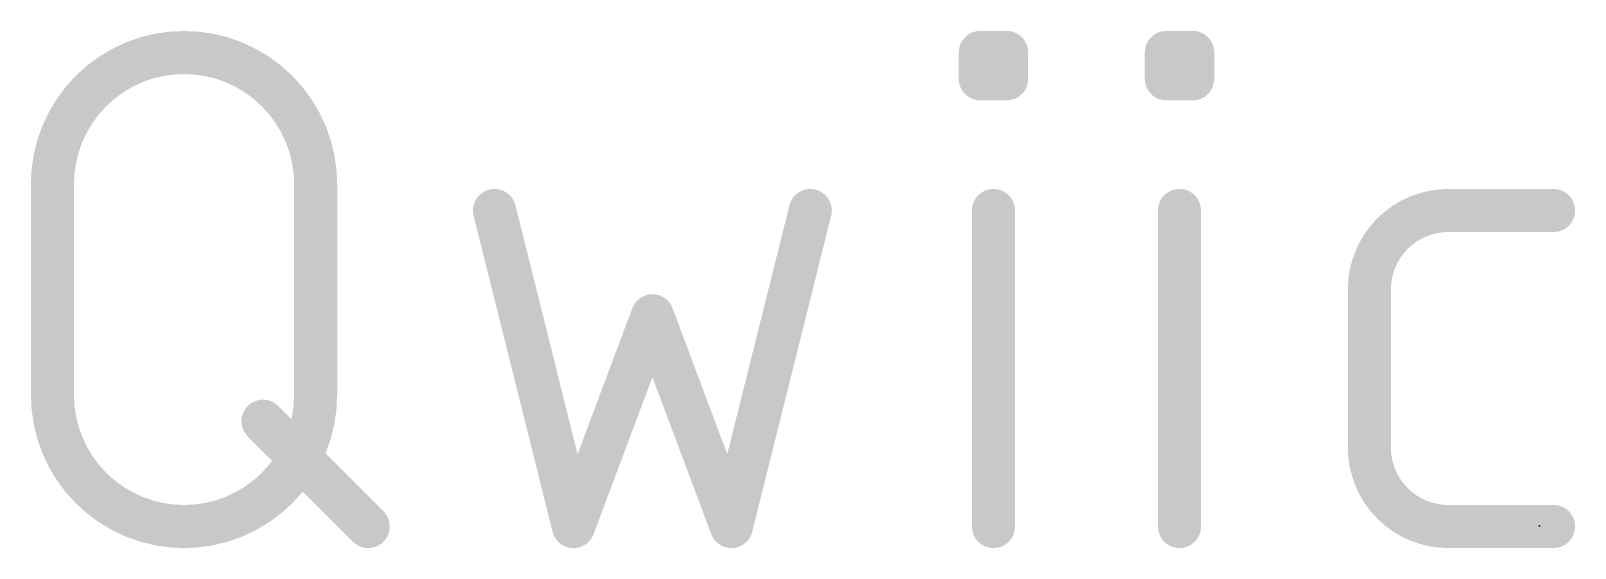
# Model space of a CAD drawing. Extents: x -33 to 53.6, y -13.2 to 65.9.
# Drawn here: x 14.984 to 16.806, y 13.944 to 14.553 of the extents above; entities that cross this region are included whole.
import ezdxf

# ---------------------------------------------------------------- set-up
doc = ezdxf.new("R2010")
doc.units = 0
doc.layers.add('23', color=53, linetype='CONTINUOUS')
doc.layers.add('27', color=253, linetype='CONTINUOUS')

msp = doc.modelspace()

# ---------------------------------------------------------------- linework, layer by layer
at = {"layer": '23'}
msp.add_point((16.764, 13.97), dxfattribs=at)
at = {"layer": '27'}
for points, const_width in [([(15.3203, 14.3726, 1), (15.0098, 14.3726)], 0.0508), ([(16.1171, 14.5279, 1), (16.0917, 14.5279)], 0.0254), ([(16.1044, 14.5406, 1), (16.1044, 14.5152)], 0.0254), ([(16.1481, 14.5279, 1), (16.1227, 14.5279)], 0.0254), ([(16.1354, 14.5152, 1), (16.1354, 14.5406)], 0.0254), ([(16.3365, 14.5279, 1), (16.3111, 14.5279)], 0.0254), ([(16.3238, 14.5406, 1), (16.3238, 14.5152)], 0.0254), ([(16.3676, 14.5279, 1), (16.3422, 14.5279)], 0.0254), ([(16.3549, 14.5152, 1), (16.3549, 14.5406)], 0.0254), ([(16.1044, 14.5095, 1), (16.1044, 14.4841)], 0.0254), ([(16.1354, 14.4841, 1), (16.1354, 14.5095)], 0.0254), ([(16.3238, 14.5095, 1), (16.3238, 14.4841)], 0.0254), ([(16.3549, 14.4841, 1), (16.3549, 14.5095)], 0.0254), ([(16.0917, 14.4968, 1), (16.1171, 14.4968)], 0.0254), ([(16.1227, 14.4968, 1), (16.1481, 14.4968)], 0.0254), ([(16.3111, 14.4968, 1), (16.3365, 14.4968)], 0.0254), ([(16.3422, 14.4968, 1), (16.3676, 14.4968)], 0.0254), ([(15.0225, 14.3726, 1), (14.9971, 14.3726)], 0.0254), ([(15.333, 14.3726, 1), (15.3076, 14.3726)], 0.0254), ([(14.9971, 14.3726, 1), (15.0225, 14.3726)], 0.0254), ([(15.3076, 14.3726, 1), (15.333, 14.3726)], 0.0254), ([(15.5436, 14.3447, 1), (15.519, 14.3385)], 0.0254), ([(15.9161, 14.3385, 1), (15.8915, 14.3447)], 0.0254), ([(16.1326, 14.3416, 1), (16.1072, 14.3416)], 0.0254), ([(16.352, 14.3416, 1), (16.3266, 14.3416)], 0.0254), ([(16.6564, 14.3416, 0.4142), (16.5633, 14.2485)], 0.0508), ([(16.6564, 14.3543, 1), (16.6564, 14.3289)], 0.0254), ([(16.6564, 14.3289, 1), (16.6564, 14.3543)], 0.0254), ([(16.7806, 14.3289, 1), (16.7806, 14.3543)], 0.0254), ([(16.576, 14.2485, 1), (16.5506, 14.2485)], 0.0254), ([(16.5506, 14.2485, 1), (16.576, 14.2485)], 0.0254), ([(15.7295, 14.2219, 1), (15.7057, 14.213)], 0.0254), ([(15.7295, 14.213, 1), (15.7057, 14.2219)], 0.0254), ([(15.0098, 14.1243, 1), (15.3203, 14.1243)], 0.0508), ([(15.0225, 14.1243, 1), (14.9971, 14.1243)], 0.0254), ([(14.9971, 14.1243, 1), (15.0225, 14.1243)], 0.0254), ([(15.333, 14.1243, 1), (15.3076, 14.1243)], 0.0254), ([(15.3076, 14.1243, 1), (15.333, 14.1243)], 0.0254), ([(15.2671, 14.1022, 1), (15.2492, 14.0843)], 0.0254), ([(16.5633, 14.0622, 0.4142), (16.6564, 13.9691)], 0.0508), ([(16.576, 14.0622, 1), (16.5506, 14.0622)], 0.0254), ([(16.5506, 14.0622, 1), (16.576, 14.0622)], 0.0254), ([(15.3734, 13.9601, 1), (15.3913, 13.978)], 0.0254), ([(16.6564, 13.9818, 1), (16.6564, 13.9564)], 0.0254), ([(16.6564, 13.9564, 1), (16.6564, 13.9818)], 0.0254), ([(16.7806, 13.9564, 1), (16.7806, 13.9818)], 0.0254), ([(15.6125, 13.9735, 1), (15.6363, 13.9646)], 0.0254), ([(15.6121, 13.966, 1), (15.6367, 13.9721)], 0.0254), ([(15.7984, 13.9721, 1), (15.823, 13.966)], 0.0254), ([(15.7988, 13.9646, 1), (15.8226, 13.9735)], 0.0254), ([(16.1072, 13.9691, 1), (16.1326, 13.9691)], 0.0254), ([(16.3266, 13.9691, 1), (16.352, 13.9691)], 0.0254)]:
    msp.add_lwpolyline(points, format="xyb", dxfattribs=dict(at, const_width=const_width))
at = {"layer": '27', "const_width": 0.0508}
for points in [[(16.1044, 14.4968), (16.1044, 14.5279)], [(16.1044, 14.5279), (16.1354, 14.5279)], [(16.1354, 14.5279), (16.1354, 14.4968)], [(16.3238, 14.4968), (16.3238, 14.5279)], [(16.3238, 14.5279), (16.3549, 14.5279)], [(16.3549, 14.5279), (16.3549, 14.4968)], [(16.1354, 14.4968), (16.1044, 14.4968)], [(16.3549, 14.4968), (16.3238, 14.4968)], [(15.0098, 14.1243), (15.0098, 14.3726)], [(15.3203, 14.3726), (15.3203, 14.1243)], [(15.5313, 14.3416), (15.6244, 13.9691)], [(15.8107, 13.9691), (15.9038, 14.3416)], [(16.1199, 13.9691), (16.1199, 14.3416)], [(16.3393, 13.9691), (16.3393, 14.3416)], [(16.6564, 14.3416), (16.7806, 14.3416)], [(16.5633, 14.0622), (16.5633, 14.2485)], [(15.6244, 13.9691), (15.7176, 14.2174)], [(15.7176, 14.2174), (15.8107, 13.9691)], [(15.2582, 14.0932), (15.3823, 13.9691)], [(16.7806, 13.9691), (16.6564, 13.9691)]]:
    msp.add_lwpolyline(points, dxfattribs=at)

doc.saveas('drawing.dxf')
